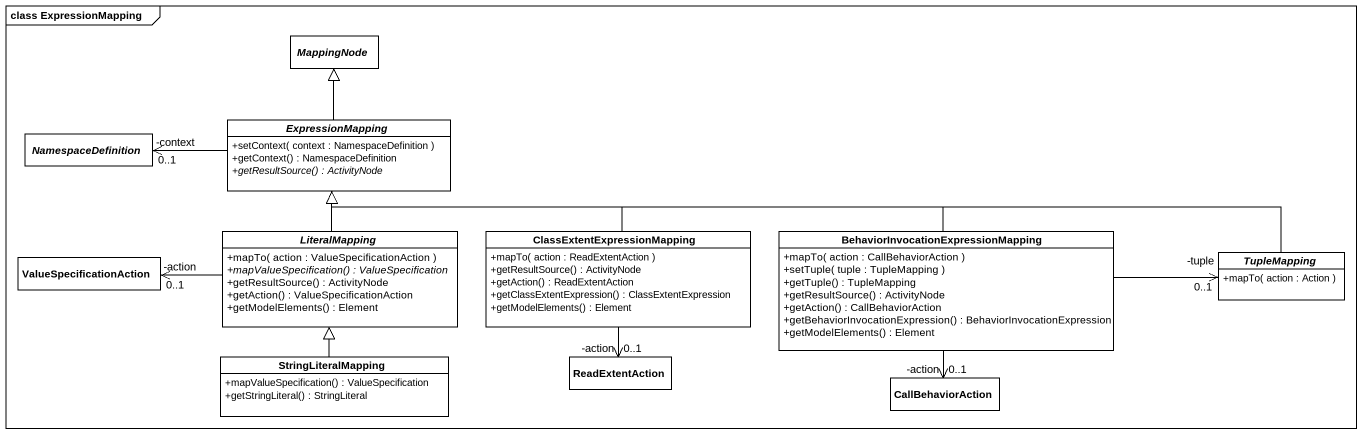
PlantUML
@startuml
mainframe class ExpressionMapping
hide circle
hide empty members
skinparam classAttributeIconSize 0
abstract class MappingNode
abstract class NamespaceDefinition
abstract class ExpressionMapping {
  +setContext( context : NamespaceDefinition )
  +getContext() : NamespaceDefinition
  {abstract} +getResultSource() : ActivityNode
}
class ValueSpecificationAction
abstract class LiteralMapping {
  +mapTo( action : ValueSpecificationAction )
  {abstract} +mapValueSpecification() : ValueSpecification
  +getResultSource() : ActivityNode
  +getAction() : ValueSpecificationAction
  +getModelElements() : Element
}
class ClassExtentExpressionMapping {
  +mapTo( action : ReadExtentAction )
  +getResultSource() : ActivityNode
  +getAction() : ReadExtentAction
  +getClassExtentExpression() : ClassExtentExpression
  +getModelElements() : Element
}
class "BehaviorInvocationExpressionMapping" as BehaviorInvocationExpression {
  +mapTo( action : CallBehaviorAction )
  +setTuple( tuple : TupleMapping )
  +getTuple() : TupleMapping
  +getResultSource() : ActivityNode
  +getAction() : CallBehaviorAction
  +getBehaviorInvocationExpression() : BehaviorInvocationExpression
  +getModelElements() : Element
}
abstract class TupleMapping {
  +mapTo( action : Action )
}
class StringLiteralMapping {
  +mapValueSpecification() : ValueSpecification
  +getStringLiteral() : StringLiteral
}
class ReadExtentAction
class CallBehaviorAction
ExpressionMapping -up-|> MappingNode
ExpressionMapping -left-> "-context\n0..1" NamespaceDefinition
LiteralMapping -up-|> ExpressionMapping
LiteralMapping -left-> "-action\n0..1" ValueSpecificationAction
ClassExtentExpressionMapping -left-|> ExpressionMapping
ClassExtentExpressionMapping --> "-action\n0..1" ReadExtentAction
BehaviorInvocationExpression -left-|> ExpressionMapping
BehaviorInvocationExpression -right-> "-tuple\n0..1" TupleMapping
BehaviorInvocationExpression --> "0..1\n-action" CallBehaviorAction
TupleMapping -left-|> ExpressionMapping
StringLiteralMapping -up-|> LiteralMapping
@enduml
